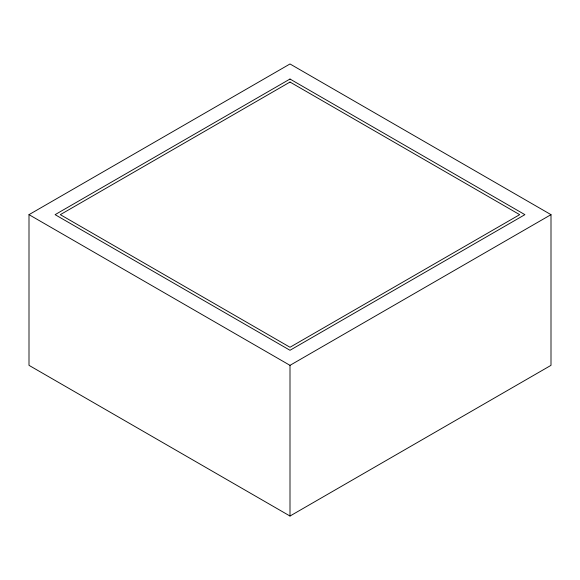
<?xml version="1.0" encoding="UTF-8"?>
<svg xmlns="http://www.w3.org/2000/svg" width="580" height="580" viewBox="0 0 580 580"><rect width="100%" height="100%" fill="white"/><g stroke="black" fill="none" stroke-linecap="round" stroke-linejoin="round"><path stroke-width="0.87" d="M29 214.658L290 63.967L551 214.658L551 365.342L290 516.033L29 365.342L29 214.658L290 365.342L551 214.658M290 365.342L290 516.033M290 79.039L55.1 214.658L290 350.276L524.9 214.658L290 79.039M290 82.048L60.32 214.658L290 347.26L519.68 214.658L290 82.048"/></g></svg>
